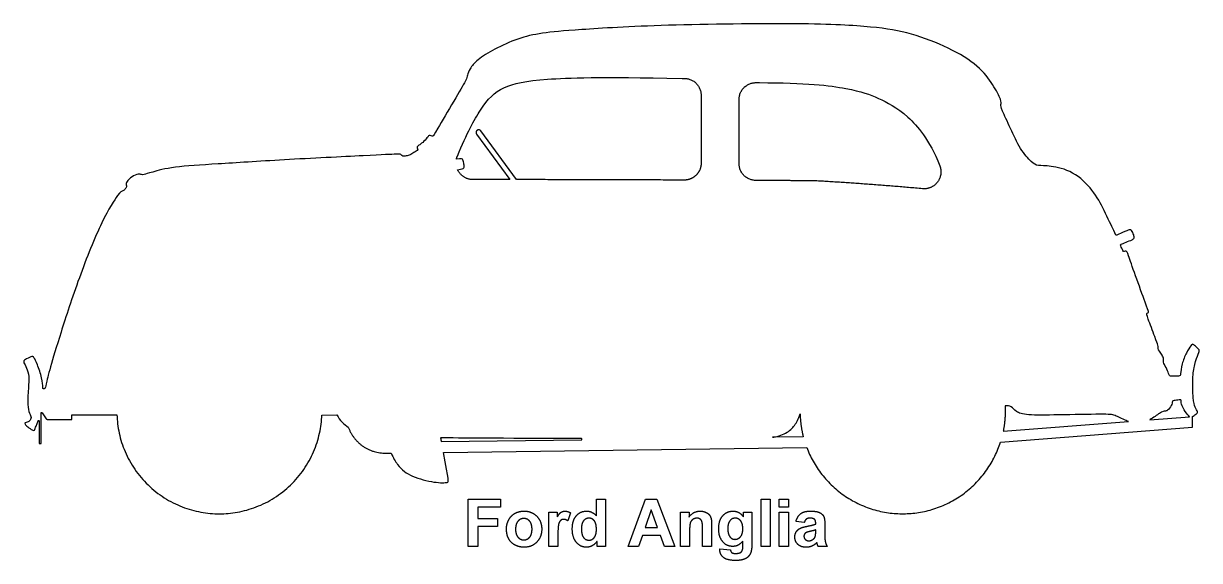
# Model space of a CAD drawing. Header units: millimetres. Extents: x -155 to 163, y -128 to 149.
# Drawn here: x -153 to -85.5, y -13.8 to 17 of the extents above; entities that cross this region are included whole.
import ezdxf

# ---------------------------------------------------------------- set-up
doc = ezdxf.new("R2010")
doc.units = ezdxf.units.MM
doc.header["$MEASUREMENT"] = 0
doc.layers.add('Layer 03', color=5, linetype='Continuous')

msp = doc.modelspace()

# ---------------------------------------------------------------- linework, layer by layer
at = {"layer": 'Layer 03'}
for p, q in [((-115.194, 13.845), (-115.047, 13.843)), ((-110.948, 13.602), (-110.743, 13.602)), ((-114.095, 12.873), (-114.095, 8.974)), ((-111.918, 8.953), (-111.918, 12.631)), ((-124.699, 8.031), (-126.742, 10.828)), ((-126.992, 10.646), (-125.081, 8.032)), ((-151.999, -7.118), (-151.999, -5.382)), ((-151.941, -5.363), (-151.704, -5.701)), ((-152.282, -6.126), (-152.171, -5.823)), ((-152.109, -5.834), (-152.109, -7.118)), ((-151.624, -5.743), (-150.225, -5.743)), ((-150.225, -5.743), (-150.225, -5.484)), ((-150.225, -5.484), (-147.643, -5.484)), ((-135.874, -5.492), (-135.011, -5.476)), ((-96.75, -6.419), (-89.551, -5.86)), ((-88.328, -5.766), (-86.047, -5.588)), ((-85.875, -6.197), (-85.889, -5.576)), ((-108.229, -6.74), (-110.004, -6.763)), ((-96.913, -7.054), (-85.875, -6.197)), ((-152.109, -7.118), (-151.999, -7.118)), ((-129.018, -7.018), (-120.968, -6.91)), ((-128.895, -7.636), (-108.033, -7.357)), ((-132.208, -7.68), (-131.886, -7.676)), ((-127.467, -10.318), (-125.611, -10.318)), ((-127.467, -13.036), (-127.467, -10.318)), ((-125.611, -10.774), (-126.91, -10.774)), ((-126.91, -10.774), (-126.91, -11.432)), ((-125.611, -10.318), (-125.611, -10.774)), ((-120.109, -11.284), (-120.109, -10.318)), ((-120.109, -10.318), (-119.585, -10.318)), ((-119.585, -10.318), (-119.585, -13.036)), ((-118.286, -13.036), (-117.286, -10.318)), ((-117.286, -10.318), (-116.646, -10.318)), ((-116.646, -10.318), (-115.602, -13.036)), ((-110.657, -13.036), (-110.657, -10.318)), ((-110.657, -10.318), (-110.133, -10.318)), ((-110.133, -10.318), (-110.133, -13.036)), ((-109.61, -10.774), (-109.61, -10.318)), ((-109.61, -10.318), (-109.087, -10.318)), ((-109.087, -10.774), (-109.61, -10.774)), ((-109.087, -10.318), (-109.087, -10.774)), ((-126.91, -11.432), (-125.78, -11.432)), ((-125.78, -11.432), (-125.78, -11.888)), ((-122.843, -13.036), (-122.843, -11.061)), ((-122.843, -11.061), (-122.353, -11.061)), ((-122.353, -11.061), (-122.353, -11.34)), ((-121.594, -11.11), (-121.754, -11.568)), ((-116.961, -10.943), (-117.314, -11.956)), ((-116.592, -11.956), (-116.961, -10.943)), ((-115.281, -13.036), (-115.281, -11.061)), ((-115.281, -11.061), (-114.792, -11.061)), ((-114.792, -11.061), (-114.792, -11.349)), ((-111.669, -11.061), (-111.18, -11.061)), ((-111.669, -11.336), (-111.669, -11.061)), ((-111.18, -11.061), (-111.18, -12.839)), ((-109.61, -13.036), (-109.61, -11.061)), ((-109.61, -11.061), (-109.087, -11.061)), ((-109.087, -11.061), (-109.087, -13.036)), ((-125.78, -11.888), (-126.91, -11.888)), ((-126.91, -11.888), (-126.91, -13.036)), ((-117.314, -11.956), (-116.592, -11.956)), ((-114.758, -12.141), (-114.758, -13.036)), ((-114.015, -13.036), (-114.015, -12.028)), ((-113.492, -11.805), (-113.492, -13.036)), ((-108.176, -11.669), (-108.648, -11.601)), ((-107.517, -11.753), (-107.517, -11.7)), ((-107.517, -12.195), (-107.517, -12.091)), ((-106.994, -11.773), (-106.994, -12.385)), ((-122.32, -12.425), (-122.32, -13.036)), ((-120.075, -13.036), (-120.075, -12.748)), ((-117.472, -12.411), (-117.69, -13.036)), ((-116.426, -12.411), (-117.472, -12.411)), ((-116.198, -13.036), (-116.426, -12.411)), ((-111.703, -13.014), (-111.703, -12.73)), ((-126.91, -13.036), (-127.467, -13.036)), ((-122.32, -13.036), (-122.843, -13.036)), ((-119.585, -13.036), (-120.075, -13.036)), ((-117.69, -13.036), (-118.286, -13.036)), ((-115.602, -13.036), (-116.198, -13.036)), ((-114.758, -13.036), (-115.281, -13.036)), ((-113.492, -13.036), (-114.015, -13.036)), ((-113.02, -13.171), (-112.412, -13.238)), ((-110.133, -13.036), (-110.657, -13.036)), ((-109.087, -13.036), (-109.61, -13.036)), ((-106.859, -13.036), (-107.382, -13.036))]:
    msp.add_line(p, q, dxfattribs=at)
for points, knots in [([(-85.889, -5.576), (-85.828, -5.542), (-85.652, -5.428), (-85.543, -5.32), (-85.735, -5.061), (-85.852, -4.627), (-85.892, -3.341), (-85.775, -2.568), (-85.52, -1.896), (-85.461, -1.765), (-85.666, -1.575), (-85.863, -1.4), (-85.943, -1.444), (-86.242, -1.896), (-86.498, -2.56), (-86.578, -3.203), (-86.585, -3.268), (-87.169, -3.268), (-87.22, -3.232), (-87.33, -2.845), (-87.574, -2.498), (-87.523, -2.294), (-87.611, -2.053), (-87.8, -1.798), (-87.859, -1.688), (-87.837, -1.52), (-87.996, -1.146), (-88.497, 0.214), (-88.523, 0.353), (-88.436, 0.37), (-88.384, 0.414), (-88.505, 0.726), (-89.202, 2.631), (-89.607, 3.826), (-89.687, 3.955), (-89.821, 3.896), (-89.859, 3.885), (-90.02, 4.287), (-90.02, 4.303), (-89.72, 4.421), (-89.298, 4.593), (-89.211, 4.658), (-89.265, 4.921), (-89.418, 5.194), (-89.582, 5.128), (-90.216, 4.855), (-90.271, 4.822), (-90.304, 4.888), (-90.96, 6.298), (-91.557, 7.413), (-92.726, 8.547), (-94.125, 8.848), (-94.781, 8.813), (-95.082, 8.972), (-95.773, 9.751), (-96.339, 10.986), (-96.87, 12.122), (-96.907, 12.36), (-96.815, 12.525), (-97.309, 13.459), (-98.112, 14.57), (-99.813, 15.604), (-102.048, 16.472), (-104.105, 16.818), (-107.813, 17.034), (-116.646, 16.926), (-121.422, 16.625), (-123.29, 16.464), (-124.613, 16.156), (-125.998, 15.524), (-126.993, 14.905), (-127.397, 14.381), (-127.528, 13.992), (-127.528, 13.846), (-128.22, 12.674), (-129.394, 10.683), (-129.482, 10.497), (-129.588, 10.533), (-129.73, 10.594), (-129.8, 10.453), (-130.092, 10.144), (-130.321, 9.994), (-130.419, 9.923), (-130.374, 9.791), (-130.339, 9.72), (-130.684, 9.534), (-130.834, 9.42), (-131.108, 9.375), (-131.24, 9.367), (-131.311, 9.473), (-131.381, 9.508), (-132.843, 9.438), (-138.312, 9.161), (-142.037, 8.917), (-144.484, 8.781), (-145.716, 8.427), (-146.136, 8.306), (-146.215, 8.306), (-146.385, 8.385), (-146.786, 8.221), (-147.108, 7.899), (-147.118, 7.721), (-147.055, 7.619), (-147.19, 7.454), (-147.355, 7.353), (-147.456, 7.353), (-148.441, 5.892), (-149.856, 2.346), (-150.928, -0.957), (-151.517, -2.881), (-151.73, -3.841), (-151.75, -3.979), (-151.888, -3.985), (-151.895, -3.972), (-151.922, -3.416), (-152.224, -2.524), (-152.416, -2.139), (-152.526, -2.105), (-152.958, -2.332), (-153.027, -2.414), (-152.89, -2.654), (-152.685, -3.134), (-152.692, -3.67), (-152.799, -4.78), (-152.702, -5.348), (-152.54, -5.567), (-152.607, -5.818), (-152.799, -5.908), (-152.921, -5.918), (-152.936, -6.008), (-152.791, -6.153), (-152.458, -6.386), (-152.382, -6.4), (-152.317, -6.222), (-152.282, -6.126)], [5378.645047, 5378.645047, 5378.645047, 5378.645047, 5380.526684, 5382.91944, 5385.312195, 5387.704951, 5390.097707, 5392.490463, 5394.883219, 5397.275975, 5399.668731, 5402.061487, 5404.454243, 5406.846999, 5409.239755, 5411.632511, 5414.025267, 5416.418022, 5418.810778, 5421.203534, 5423.59629, 5425.989046, 5428.381802, 5430.774558, 5433.167314, 5435.56007, 5437.952826, 5440.345582, 5442.738338, 5445.131094, 5447.523849, 5449.916605, 5452.309361, 5454.702117, 5457.094873, 5459.487629, 5461.880385, 5464.273141, 5466.665897, 5469.058653, 5471.451409, 5473.844165, 5476.236921, 5478.629676, 5481.022432, 5483.415188, 5485.807944, 5488.2007, 5490.593456, 5492.986212, 5495.378968, 5497.771724, 5500.16448, 5502.557236, 5504.949992, 5507.342748, 5509.735503, 5512.128259, 5514.521015, 5516.913771, 5519.306527, 5521.699283, 5524.092039, 5526.484795, 5528.877551, 5531.270307, 5533.663063, 5536.055819, 5538.448575, 5540.841331, 5543.234086, 5545.626842, 5548.019598, 5550.412354, 5552.80511, 5555.197866, 5557.590622, 5559.983378, 5562.376134, 5564.76889, 5567.161646, 5569.554402, 5571.947158, 5574.339913, 5576.732669, 5579.125425, 5581.518181, 5583.910937, 5586.303693, 5588.696449, 5591.089205, 5593.481961, 5595.874717, 5598.267473, 5600.660229, 5603.052985, 5605.44574, 5607.838496, 5610.231252, 5612.624008, 5615.016764, 5617.40952, 5619.802276, 5622.195032, 5624.587788, 5626.980544, 5629.3733, 5631.766056, 5634.158812, 5636.551567, 5638.944323, 5641.337079, 5643.729835, 5646.122591, 5648.515347, 5650.908103, 5653.300859, 5655.693615, 5658.086371, 5660.479127, 5662.871883, 5665.264639, 5667.657394, 5670.05015, 5672.442906, 5674.835662, 5677.228418, 5679.621174, 5682.01393, 5684.406686, 5686.799442, 5689.192198, 5691.584954, 5693.977709, 5693.977709, 5693.977709, 5693.977709]), ([(-128.092, 9.38), (-127.535, 10.706), (-126.656, 12.36), (-125.594, 13.422), (-123.417, 13.845), (-120.001, 13.936), (-115.194, 13.845)], [1252.168739, 1252.168739, 1252.168739, 1252.168739, 1262.724571, 1275.160022, 1287.595472, 1300.030923, 1300.030923, 1300.030923, 1300.030923]), ([(-110.743, 13.602), (-108.082, 13.602), (-105.331, 13.269), (-103.971, 12.755), (-102.365, 11.937), (-101.004, 10.358), (-100.397, 8.832)], [773.686392, 773.686392, 773.686392, 773.686392, 783.752167, 793.817942, 803.883717, 812.921549, 812.921549, 812.921549, 812.921549]), ([(-128.076, 8.592), (-127.82, 8.636), (-127.681, 8.686), (-127.71, 8.905), (-127.77, 9.203), (-127.84, 9.252), (-128.148, 9.199)], [1247.465372, 1247.465372, 1247.465372, 1247.465372, 1248.494494, 1249.523616, 1250.552738, 1251.58186, 1251.58186, 1251.58186, 1251.58186]), ([(-86.047, -5.588), (-86.054, -5.582), (-86.109, -5.529), (-86.295, -5.32), (-86.562, -4.827), (-86.512, -4.619), (-86.587, -4.619), (-87.004, -4.66), (-87.029, -4.685), (-87.071, -4.936), (-87.338, -5.278), (-87.463, -5.253), (-87.633, -5.284), (-88.132, -5.643), (-88.328, -5.766)], [483.954106, 483.954106, 483.954106, 483.954106, 484.315383, 486.708139, 489.100894, 491.49365, 493.886406, 496.279162, 498.671918, 501.064674, 503.45743, 505.850186, 508.242942, 510.096402, 510.096402, 510.096402, 510.096402]), ([(-89.551, -5.86), (-89.599, -5.844), (-89.878, -5.742), (-90.377, -5.462), (-90.764, -5.435), (-93.772, -5.488), (-95.466, -5.516), (-96.052, -5.317), (-96.26, -4.957), (-96.509, -4.948), (-96.646, -4.958)], [440.945812, 440.945812, 440.945812, 440.945812, 441.460285, 443.853041, 446.245797, 448.638553, 451.031309, 453.424065, 455.816821, 458.209577, 458.209577, 458.209577, 458.209577]), ([(-110.004, -6.763), (-109.769, -6.76), (-109.176, -6.545), (-108.705, -6.125), (-108.511, -5.706), (-108.412, -5.429)], [218.605467, 218.605467, 218.605467, 218.605467, 220.927112, 223.248757, 225.570402, 225.570402, 225.570402, 225.570402]), ([(-131.886, -7.676), (-131.788, -7.946), (-131.396, -8.557), (-130.78, -9.038), (-129.329, -9.405), (-128.591, -9.375), (-128.564, -9.306), (-128.895, -7.636)], [5245.40981, 5245.40981, 5245.40981, 5245.40981, 5247.990469, 5252.996813, 5258.003156, 5263.009499, 5267.180839, 5267.180839, 5267.180839, 5267.180839])]:
    msp.add_open_spline(points, degree=3, knots=knots, dxfattribs=at)
for points, weights in [([(-115.047, 13.843), (-114.095, 13.825), (-114.095, 12.873)], [1, 0.713745251104, 1]), ([(-111.918, 12.631), (-111.918, 13.602), (-110.948, 13.602)], [1, 0.707106781187, 1]), ([(-128.148, 9.199), (-128.129, 9.292), (-128.092, 9.38)], [1, 0.995220104643, 1]), ([(-110.953, 7.983), (-111.918, 7.989), (-111.918, 8.953)], [1, 0.709134270065, 1]), ([(-127.198, 8.033), (-127.814, 8.034), (-128.076, 8.592)], [1, 0.844170601349, 1]), ([(-125.081, 8.032), (-126.14, 8.033), (-127.198, 8.033)], [1, 0.99999994093, 1]), ([(-101.385, 7.507), (-104.517, 7.787), (-107.539, 7.962)], [0.998820451243, 0.99696658017, 1]), ([(-96.646, -4.958), (-96.606, -5.695), (-96.75, -6.419)], [1, 0.992226382611, 1]), ([(-151.704, -5.701), (-151.675, -5.743), (-151.624, -5.743)], [1, 0.887010833178, 1]), ([(-108.412, -5.429), (-108.394, -6.095), (-108.229, -6.74)], [1, 0.99366761445, 1]), ([(-134.355, -6.189), (-133.814, -7.701), (-132.208, -7.68)], [1, 0.813816751425, 1])]:
    msp.add_rational_spline(points, weights, degree=2, dxfattribs=at)
for points, weights, knots in [([(-126.742, 10.828), (-126.78, 10.879), (-126.843, 10.889), (-126.906, 10.899), (-126.958, 10.861), (-127.01, 10.824), (-127.02, 10.76), (-127.029, 10.697), (-126.992, 10.646)], [1, 0.923879510245, 1, 0.923879510245, 1, 0.923879510245, 1, 0.923879510245, 1], [1226.01627, 1226.01627, 1226.01627, 1226.391153, 1226.391153, 1226.766036, 1226.766036, 1227.14092, 1227.14092, 1227.515803, 1227.515803, 1227.515803]), ([(-114.095, 8.974), (-114.095, 8.571), (-114.381, 8.287), (-114.666, 8.002), (-115.07, 8.004)], [1, 0.923457423715, 1, 0.923457423715, 1], [1180.809206, 1180.809206, 1180.809206, 1183.172009, 1183.172009, 1185.534813, 1185.534813, 1185.534813]), ([(-100.397, 8.832), (-100.197, 8.328), (-100.521, 7.894), (-100.845, 7.459), (-101.385, 7.507)], [1, 0.872937520507, 1, 0.872937520507, 1], [716.78429, 716.78429, 716.78429, 719.841917, 719.841917, 722.899544, 722.899544, 722.899544]), ([(-151.999, -5.382), (-151.999, -5.358), (-151.977, -5.351), (-151.954, -5.344), (-151.941, -5.363)], [1, 0.806444604267, 1, 0.806444604267, 1], [5152.7316466, 5152.7316466, 5152.7316466, 5152.858183, 5152.858183, 5152.9847194, 5152.9847194, 5152.9847194]), ([(-152.171, -5.823), (-152.162, -5.797), (-152.135, -5.802), (-152.109, -5.807), (-152.109, -5.834)], [1, 0.766044443119, 1, 0.766044443119, 1], [5694.9755828, 5694.9755828, 5694.9755828, 5695.1152091, 5695.1152091, 5695.2548354, 5695.2548354, 5695.2548354]), ([(-147.643, -5.484), (-147.441, -11.158), (-141.763, -11.163), (-136.084, -11.167), (-135.874, -5.492)], [1, 0.719829243393, 1, 0.719829243393, 1], [5167.658343, 5167.658343, 5167.658343, 5195.59493, 5195.59493, 5223.531518, 5223.531518, 5223.531518]), ([(-120.968, -6.91), (-120.936, -6.91), (-120.936, -6.877), (-120.937, -6.845), (-120.969, -6.845)], [1, 0.709994555599, 1, 0.709994555599, 1], [268.5531441, 268.5531441, 268.5531441, 268.7094052, 268.7094052, 268.8656664, 268.8656664, 268.8656664]), ([(-108.033, -7.357), (-106.552, -11.275), (-102.365, -11.16), (-98.178, -11.046), (-96.913, -7.054)], [1, 0.81487950063, 1, 0.81487950063, 1], [5331.650891, 5331.650891, 5331.650891, 5354.163396, 5354.163396, 5376.675901, 5376.675901, 5376.675901])]:
    msp.add_rational_spline(points, weights, degree=2, knots=knots, dxfattribs=at)
for points, degree in [([(-115.07, 8.004), (-119.884, 8.025), (-124.699, 8.031)], 2), ([(-107.539, 7.962), (-109.246, 7.973), (-110.953, 7.983)], 2), ([(-135.011, -5.476), (-134.849, -5.8), (-134.6, -6.026), (-134.355, -6.189)], 3), ([(-129.062, -6.802), (-129.047, -6.876), (-129.032, -6.948), (-129.018, -7.018)], 3), ([(-120.969, -6.845), (-126.018, -6.83), (-127.928, -6.813), (-129.062, -6.802)], 3), ([(-125.146, -11.514), (-125.018, -11.269), (-124.784, -11.139)], 2), ([(-124.784, -11.139), (-124.551, -11.01), (-124.262, -11.01)], 2), ([(-124.277, -11.432), (-124.477, -11.432), (-124.613, -11.591)], 2), ([(-123.941, -11.591), (-124.076, -11.432), (-124.277, -11.432)], 2), ([(-124.262, -11.01), (-123.817, -11.01), (-123.532, -11.303)], 2), ([(-123.532, -11.303), (-123.248, -11.596), (-123.248, -12.043)], 2), ([(-122.353, -11.34), (-122.234, -11.142), (-122.139, -11.076)], 2), ([(-122.139, -11.076), (-122.044, -11.01), (-121.923, -11.01)], 2), ([(-121.923, -11.01), (-121.752, -11.01), (-121.594, -11.11)], 2), ([(-121.493, -12.041), (-121.493, -11.536), (-121.26, -11.273)], 2), ([(-121.26, -11.273), (-121.028, -11.01), (-120.672, -11.01)], 2), ([(-120.539, -11.415), (-120.722, -11.415), (-120.846, -11.565)], 2), ([(-120.672, -11.01), (-120.346, -11.01), (-120.109, -11.284)], 2), ([(-120.229, -11.567), (-120.35, -11.415), (-120.539, -11.415)], 2), ([(-114.792, -11.349), (-114.536, -11.01), (-114.148, -11.01)], 2), ([(-114.334, -11.415), (-114.467, -11.415), (-114.573, -11.49)], 2), ([(-114.155, -11.468), (-114.23, -11.415), (-114.334, -11.415)], 2), ([(-114.048, -11.614), (-114.081, -11.52), (-114.155, -11.468)], 2), ([(-114.148, -11.01), (-113.977, -11.01), (-113.836, -11.073)], 2), ([(-113.836, -11.073), (-113.694, -11.135), (-113.622, -11.232)], 2), ([(-113.622, -11.232), (-113.549, -11.329), (-113.521, -11.452)], 2), ([(-113.521, -11.452), (-113.492, -11.576), (-113.492, -11.805)], 2), ([(-113.087, -12.034), (-113.087, -11.536), (-112.852, -11.273)], 2), ([(-112.852, -11.273), (-112.616, -11.01), (-112.266, -11.01)], 2), ([(-112.141, -11.415), (-112.325, -11.415), (-112.444, -11.564)], 2), ([(-112.266, -11.01), (-111.905, -11.01), (-111.669, -11.336)], 2), ([(-111.827, -11.566), (-111.951, -11.415), (-112.141, -11.415)], 2), ([(-108.648, -11.601), (-108.57, -11.3), (-108.378, -11.155)], 2), ([(-108.378, -11.155), (-108.187, -11.01), (-107.809, -11.01)], 2), ([(-108.056, -11.472), (-108.13, -11.528), (-108.176, -11.669)], 2), ([(-107.852, -11.415), (-107.983, -11.415), (-108.056, -11.472)], 2), ([(-107.587, -11.481), (-107.657, -11.415), (-107.852, -11.415)], 2), ([(-107.809, -11.01), (-107.466, -11.01), (-107.299, -11.093)], 2), ([(-107.299, -11.093), (-107.131, -11.176), (-107.063, -11.304)], 2), ([(-107.063, -11.304), (-106.994, -11.432), (-106.994, -11.773)], 2), ([(-125.273, -12.02), (-125.273, -11.759), (-125.146, -11.514)], 2), ([(-125.146, -12.601), (-125.273, -12.363), (-125.273, -12.02)], 2), ([(-124.613, -11.591), (-124.75, -11.75), (-124.75, -12.048)], 2), ([(-124.75, -12.048), (-124.75, -12.347), (-124.613, -12.506)], 2), ([(-123.805, -12.045), (-123.805, -11.75), (-123.941, -11.591)], 2), ([(-123.941, -12.506), (-123.805, -12.347), (-123.805, -12.045)], 2), ([(-123.248, -12.043), (-123.248, -12.494), (-123.535, -12.79)], 2), ([(-122.278, -11.762), (-122.32, -11.921), (-122.32, -12.425)], 2), ([(-122.164, -11.544), (-122.236, -11.604), (-122.278, -11.762)], 2), ([(-121.987, -11.483), (-122.092, -11.483), (-122.164, -11.544)], 2), ([(-121.754, -11.568), (-121.88, -11.483), (-121.987, -11.483)], 2), ([(-121.254, -12.811), (-121.493, -12.535), (-121.493, -12.041)], 2), ([(-120.846, -11.565), (-120.969, -11.715), (-120.969, -12.012)], 2), ([(-120.969, -12.012), (-120.969, -12.331), (-120.883, -12.474)], 2), ([(-120.233, -12.526), (-120.109, -12.371), (-120.109, -12.062)], 2), ([(-120.109, -12.062), (-120.109, -11.718), (-120.229, -11.567)], 2), ([(-114.719, -11.687), (-114.758, -11.81), (-114.758, -12.141)], 2), ([(-114.573, -11.49), (-114.679, -11.564), (-114.719, -11.687)], 2), ([(-114.015, -12.028), (-114.015, -11.707), (-114.048, -11.614)], 2), ([(-112.908, -12.698), (-113.087, -12.432), (-113.087, -12.034)], 2), ([(-112.444, -11.564), (-112.564, -11.712), (-112.564, -12.015)], 2), ([(-112.564, -12.015), (-112.564, -12.335), (-112.444, -12.483)], 2), ([(-111.833, -12.479), (-111.703, -12.327), (-111.703, -12.029)], 2), ([(-111.703, -12.029), (-111.703, -11.717), (-111.827, -11.566)], 2), ([(-108.638, -12.204), (-108.56, -12.073), (-108.419, -12.003)], 2), ([(-108.419, -12.003), (-108.278, -11.933), (-108.013, -11.881)], 2), ([(-108.013, -11.881), (-107.655, -11.813), (-107.517, -11.753)], 2), ([(-107.517, -12.091), (-107.614, -12.124), (-107.822, -12.171)], 2), ([(-107.517, -11.7), (-107.517, -11.546), (-107.587, -11.481)], 2), ([(-124.773, -12.963), (-125.018, -12.84), (-125.146, -12.601)], 2), ([(-124.613, -12.506), (-124.477, -12.664), (-124.277, -12.664)], 2), ([(-124.277, -12.664), (-124.076, -12.664), (-123.941, -12.506)], 2), ([(-123.535, -12.79), (-123.823, -13.086), (-124.259, -13.086)], 2), ([(-120.681, -13.086), (-121.016, -13.086), (-121.254, -12.811)], 2), ([(-120.883, -12.474), (-120.759, -12.681), (-120.535, -12.681)], 2), ([(-120.535, -12.681), (-120.357, -12.681), (-120.233, -12.526)], 2), ([(-120.075, -12.748), (-120.193, -12.916), (-120.355, -13.001)], 2), ([(-112.287, -13.036), (-112.679, -13.036), (-112.908, -12.698)], 2), ([(-112.444, -12.483), (-112.325, -12.631), (-112.15, -12.631)], 2), ([(-111.703, -12.73), (-111.935, -13.036), (-112.287, -13.036)], 2), ([(-112.15, -12.631), (-111.962, -12.631), (-111.833, -12.479)], 2), ([(-108.716, -12.503), (-108.716, -12.335), (-108.638, -12.204)], 2), ([(-108.54, -12.921), (-108.716, -12.755), (-108.716, -12.503)], 2), ([(-108.094, -12.262), (-108.192, -12.334), (-108.192, -12.446)], 2), ([(-108.192, -12.446), (-108.192, -12.555), (-108.114, -12.635)], 2), ([(-108.114, -12.635), (-108.036, -12.715), (-107.914, -12.715)], 2), ([(-107.822, -12.171), (-108.03, -12.217), (-108.094, -12.262)], 2), ([(-107.914, -12.715), (-107.779, -12.715), (-107.656, -12.622)], 2), ([(-107.451, -12.822), (-107.584, -12.954), (-107.736, -13.02)], 2), ([(-107.656, -12.622), (-107.565, -12.552), (-107.537, -12.449)], 2), ([(-107.537, -12.449), (-107.517, -12.382), (-107.517, -12.195)], 2), ([(-107.432, -12.883), (-107.445, -12.837), (-107.451, -12.822)], 2), ([(-106.994, -12.385), (-106.994, -12.646), (-106.966, -12.77)], 2), ([(-106.966, -12.77), (-106.937, -12.894), (-106.859, -13.036)], 2), ([(-124.259, -13.086), (-124.529, -13.086), (-124.773, -12.963)], 2), ([(-120.355, -13.001), (-120.517, -13.086), (-120.681, -13.086)], 2), ([(-113.021, -13.234), (-113.021, -13.208), (-113.02, -13.171)], 2), ([(-112.813, -13.673), (-113.021, -13.5), (-113.021, -13.234)], 2), ([(-112.412, -13.238), (-112.398, -13.344), (-112.346, -13.384)], 2), ([(-112.346, -13.384), (-112.275, -13.441), (-112.121, -13.441)], 2), ([(-112.121, -13.441), (-111.925, -13.441), (-111.826, -13.38)], 2), ([(-111.826, -13.38), (-111.76, -13.34), (-111.726, -13.25)], 2), ([(-111.726, -13.25), (-111.703, -13.186), (-111.703, -13.014)], 2), ([(-111.237, -13.363), (-111.294, -13.536), (-111.397, -13.635)], 2), ([(-111.18, -12.839), (-111.18, -13.189), (-111.237, -13.363)], 2), ([(-108.061, -13.086), (-108.365, -13.086), (-108.54, -12.921)], 2), ([(-107.736, -13.02), (-107.889, -13.086), (-108.061, -13.086)], 2), ([(-107.382, -13.036), (-107.403, -12.984), (-107.432, -12.883)], 2), ([(-112.108, -13.846), (-112.605, -13.846), (-112.813, -13.673)], 2), ([(-111.673, -13.79), (-111.845, -13.846), (-112.108, -13.846)], 2), ([(-111.397, -13.635), (-111.5, -13.734), (-111.673, -13.79)], 2)]:
    msp.add_open_spline(points, degree=degree, dxfattribs=at)

doc.saveas('drawing.dxf')
